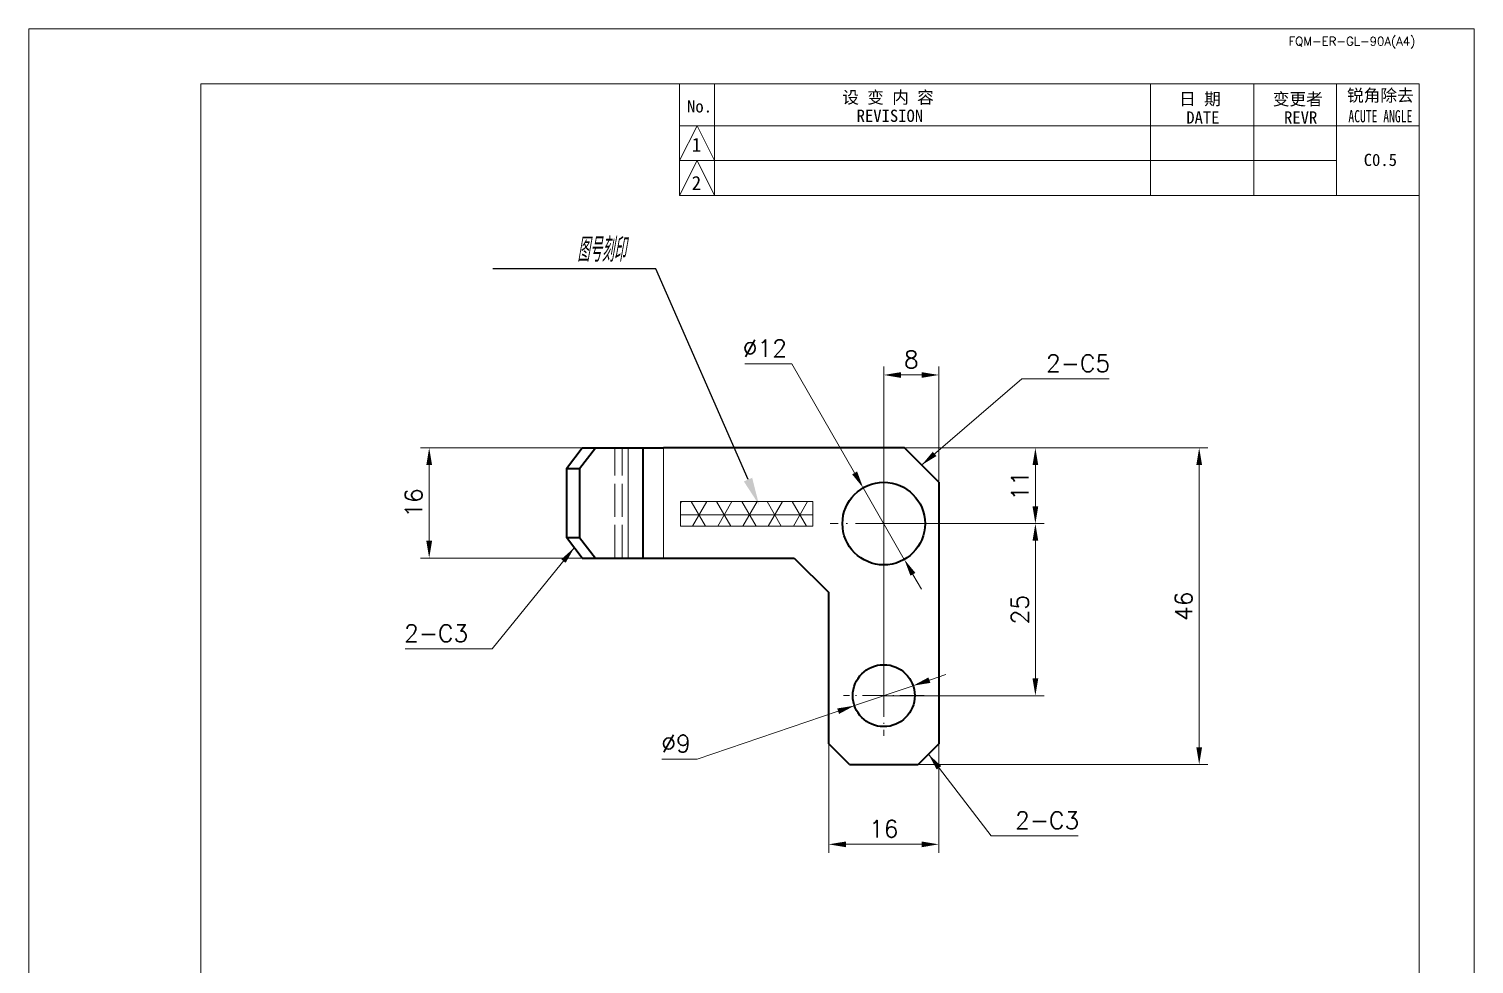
# Model space of a CAD drawing. Header units: millimetres. Extents: x -162325 to -83245, y 277409 to 326486.
# Drawn here: x -162015.4 to -161805.4, y 301369.3 to 301505.2 of the extents above; entities that cross this region are included whole.
import ezdxf
from ezdxf import colors
from ezdxf.entities.mleader import LeaderData, LeaderLine
from ezdxf.enums import TextEntityAlignment as Align
from ezdxf.math import Vec2, Vec3

# ---------------------------------------------------------------- set-up
doc = ezdxf.new("R2010")
doc.units = ezdxf.units.MM
doc.linetypes.add('DASHDOT', pattern=[18.5, 12, -3, 0.5, -3])
doc.linetypes.add('DASHED', pattern=[15, 12, -3])
for name, color, linetype, lineweight in [('A4', 3, 'Continuous', 20), ('图框', 7, 'Continuous', 20), ('尺寸线', 3, 'Continuous', 13)]:
    doc.layers.add(name, color=color, linetype=linetype, lineweight=lineweight)
doc.styles.add('CH-1', font='')
doc.styles.add('MX_NOTE_STANDARD', font='txt.shx', dxfattribs={"bigfont": 'extfont.shx'})
doc.styles.get("Standard").update_dxf_attribs({"font": 'txt', "bigfont": 'gbcbig.shx'})
doc.styles.get('CH-1').set_extended_font_data('SimSun')
doc.dimstyles.new('副本01', dxfattribs={"dimtxt": 2.5, "dimasz": 2.5, "dimexe": 1.25, "dimexo": 0, "dimgap": 1, "dimtad": 1, "dimdsep": 46, "dimtxsty": 'Standard', "dimcen": 1, "dimclrd": 3, "dimclre": 3, "dimclrt": 1, "dimadec": 1, "dimazin": 2, "dimtfac": 1, "dimtmove": 0, "dimatfit": 3, "dimfxl": 0, "dimtolj": 1, "dimlwd": -1, "dimlwe": -1, "dimarcsym": 0})
doc.dimstyles.new('副本01$3', dxfattribs={"dimtxt": 2.5, "dimasz": 2.5, "dimexe": 1.25, "dimexo": 0, "dimgap": 1, "dimtad": 1, "dimtih": 1, "dimtoh": 1, "dimdsep": 46, "dimtxsty": 'Standard', "dimcen": 1, "dimclrd": 3, "dimclre": 3, "dimclrt": 1, "dimadec": 1, "dimazin": 2, "dimtfac": 1, "dimtmove": 0, "dimatfit": 3, "dimfxl": 0, "dimtolj": 1, "dimlwd": -1, "dimlwe": -1, "dimarcsym": 0})

# ---------------------------------------------------------------- blocks, each defined once
blk = doc.blocks.new('*D484')
at = {"layer": 'Defpoints', "color": 0, "transparency": 16777216}
for p in [(-161888.17, 301444.28), (-161886.17, 301398.28), (-161845.33, 301398.28)]:
    blk.add_point(p, dxfattribs=at)
at = {"layer": '尺寸线', "color": 3, "transparency": 16777216}
for p, q in [((-161888.17, 301444.28), (-161844.08, 301444.28)), ((-161845.33, 301441.78), (-161845.33, 301400.78)), ((-161886.17, 301398.28), (-161844.08, 301398.28))]:
    blk.add_line(p, q, dxfattribs=at)
for points in [[(-161845.75, 301441.78), (-161844.91, 301441.78), (-161845.33, 301444.28)], [(-161845.75, 301400.78), (-161844.91, 301400.78), (-161845.33, 301398.28)]]:
    blk.add_solid(points, dxfattribs=at)
at = {"layer": '尺寸线', "color": 1, "transparency": 16777216, "insert": (-161847.58, 301421.28), "char_height": 2.5, "attachment_point": 5, "rotation": 90}
blk.add_mtext('\\A1;46', dxfattribs=at)
blk = doc.blocks.new('*D490')
at = {"layer": 'Defpoints', "color": 0, "transparency": 16777216}
for p in [(-161957.22, 301444.28), (-161930.24, 301444.28), (-161930.68, 301428.28)]:
    blk.add_point(p, dxfattribs=at)
at = {"layer": '尺寸线', "color": 3, "transparency": 16777216}
for p, q in [((-161930.24, 301444.28), (-161958.47, 301444.28)), ((-161957.22, 301430.78), (-161957.22, 301441.78)), ((-161930.68, 301428.28), (-161958.47, 301428.28))]:
    blk.add_line(p, q, dxfattribs=at)
for points in [[(-161957.64, 301441.78), (-161956.8, 301441.78), (-161957.22, 301444.28)], [(-161957.64, 301430.78), (-161956.8, 301430.78), (-161957.22, 301428.28)]]:
    blk.add_solid(points, dxfattribs=at)
at = {"layer": '尺寸线', "color": 1, "transparency": 16777216, "insert": (-161959.47, 301436.28), "char_height": 2.5, "attachment_point": 5, "rotation": 90}
blk.add_mtext('\\A1;16', dxfattribs=at)
blk = doc.blocks.new('*D491')
at = {"layer": 'Defpoints', "color": 0, "transparency": 16777216}
for p in [(-161888.17, 301444.28), (-161869.13, 301444.28), (-161891.17, 301433.28)]:
    blk.add_point(p, dxfattribs=at)
at = {"layer": '尺寸线', "color": 3, "transparency": 16777216}
for p, q in [((-161888.17, 301444.28), (-161867.88, 301444.28)), ((-161869.13, 301435.78), (-161869.13, 301441.78)), ((-161891.17, 301433.28), (-161867.88, 301433.28))]:
    blk.add_line(p, q, dxfattribs=at)
for points in [[(-161869.55, 301441.78), (-161868.72, 301441.78), (-161869.13, 301444.28)], [(-161869.55, 301435.78), (-161868.72, 301435.78), (-161869.13, 301433.28)]]:
    blk.add_solid(points, dxfattribs=at)
at = {"layer": '尺寸线', "color": 1, "transparency": 16777216, "insert": (-161871.38, 301438.78), "char_height": 2.5, "attachment_point": 5, "rotation": 90}
blk.add_mtext('\\A1;11', dxfattribs=at)
blk = doc.blocks.new('*D492')
at = {"layer": 'Defpoints', "color": 0, "transparency": 16777216}
for p in [(-161891.17, 301433.28), (-161891.17, 301408.28), (-161869.13, 301408.28)]:
    blk.add_point(p, dxfattribs=at)
at = {"layer": '尺寸线', "color": 3, "transparency": 16777216}
for p, q in [((-161891.17, 301433.28), (-161867.88, 301433.28)), ((-161869.13, 301430.78), (-161869.13, 301410.78)), ((-161891.17, 301408.28), (-161867.88, 301408.28))]:
    blk.add_line(p, q, dxfattribs=at)
for points in [[(-161869.55, 301430.78), (-161868.72, 301430.78), (-161869.13, 301433.28)], [(-161869.55, 301410.78), (-161868.72, 301410.78), (-161869.13, 301408.28)]]:
    blk.add_solid(points, dxfattribs=at)
at = {"layer": '尺寸线', "color": 1, "transparency": 16777216, "insert": (-161871.38, 301420.78), "char_height": 2.5, "attachment_point": 5, "rotation": 90}
blk.add_mtext('\\A1;25', dxfattribs=at)
blk = doc.blocks.new('*D493')
at = {"layer": 'Defpoints', "color": 0, "transparency": 16777216}
for p in [(-161891.17, 301454.88), (-161883.17, 301439.28), (-161891.17, 301408.28)]:
    blk.add_point(p, dxfattribs=at)
at = {"layer": '尺寸线', "color": 3, "transparency": 16777216}
for p, q in [((-161891.17, 301408.28), (-161891.17, 301456.13)), ((-161883.17, 301439.28), (-161883.17, 301456.13)), ((-161885.67, 301454.88), (-161888.67, 301454.88))]:
    blk.add_line(p, q, dxfattribs=at)
for points in [[(-161888.67, 301455.29), (-161888.67, 301454.46), (-161891.17, 301454.88)], [(-161885.67, 301455.29), (-161885.67, 301454.46), (-161883.17, 301454.88)]]:
    blk.add_solid(points, dxfattribs=at)
at = {"layer": '尺寸线', "color": 1, "transparency": 16777216, "insert": (-161887.17, 301457.13), "char_height": 2.5, "attachment_point": 5}
blk.add_mtext('\\A1;8', dxfattribs=at)
blk = doc.blocks.new('*D494')
at = {"layer": 'Defpoints', "color": 0, "transparency": 16777216}
for p in [(-161886.91, 301409.73), (-161895.43, 301406.83)]:
    blk.add_point(p, dxfattribs=at)
at = {"layer": '尺寸线', "color": 3, "transparency": 16777216}
for p, q in [((-161884.54, 301410.53), (-161882.17, 301411.34)), ((-161886.91, 301409.73), (-161895.43, 301406.83)), ((-161918.27, 301399.07), (-161897.79, 301406.03)), ((-161923.43, 301399.07), (-161918.27, 301399.07))]:
    blk.add_line(p, q, dxfattribs=at)
for points in [[(-161884.67, 301410.93), (-161884.4, 301410.14), (-161886.91, 301409.73)], [(-161897.93, 301406.42), (-161897.66, 301405.63), (-161895.43, 301406.83)]]:
    blk.add_solid(points, dxfattribs=at)
at = {"layer": '尺寸线', "color": 1, "transparency": 16777216, "insert": (-161921.35, 301401.32), "char_height": 2.5, "attachment_point": 5}
blk.add_mtext('\\A1;∅9', dxfattribs=at)
blk = doc.blocks.new('*D495')
at = {"layer": 'Defpoints', "color": 0, "transparency": 16777216}
for p in [(-161894.16, 301438.48), (-161888.18, 301428.08)]:
    blk.add_point(p, dxfattribs=at)
at = {"layer": '尺寸线', "color": 3, "transparency": 16777216}
for p, q in [((-161911.35, 301456.51), (-161904.52, 301456.51)), ((-161904.52, 301456.51), (-161895.4, 301440.65)), ((-161888.18, 301428.08), (-161894.16, 301438.48)), ((-161886.93, 301425.91), (-161885.68, 301423.75))]:
    blk.add_line(p, q, dxfattribs=at)
for points in [[(-161895.04, 301440.86), (-161895.76, 301440.44), (-161894.16, 301438.48)], [(-161886.57, 301426.12), (-161887.29, 301425.71), (-161888.18, 301428.08)]]:
    blk.add_solid(points, dxfattribs=at)
at = {"layer": '尺寸线', "color": 1, "transparency": 16777216, "insert": (-161908.44, 301458.76), "char_height": 2.5, "attachment_point": 5}
blk.add_mtext('\\A1;∅12', dxfattribs=at)
blk = doc.blocks.new('*D496')
at = {"layer": 'Defpoints', "color": 0, "transparency": 16777216}
for p in [(-161899.17, 301401.28), (-161883.17, 301401.28), (-161883.17, 301386.68)]:
    blk.add_point(p, dxfattribs=at)
at = {"layer": '尺寸线', "color": 3, "transparency": 16777216}
for p, q in [((-161899.17, 301401.28), (-161899.17, 301385.43)), ((-161883.17, 301401.28), (-161883.17, 301385.43)), ((-161896.67, 301386.68), (-161885.67, 301386.68))]:
    blk.add_line(p, q, dxfattribs=at)
for points in [[(-161896.67, 301387.09), (-161896.67, 301386.26), (-161899.17, 301386.68)], [(-161885.67, 301387.09), (-161885.67, 301386.26), (-161883.17, 301386.68)]]:
    blk.add_solid(points, dxfattribs=at)
at = {"layer": '尺寸线', "color": 1, "transparency": 16777216, "insert": (-161891.17, 301388.93), "char_height": 2.5, "attachment_point": 5}
blk.add_mtext('\\A1;16', dxfattribs=at)
blk = doc.blocks.new('1比1 竖框')
at = {"layer": '图框'}
for p, q in [((0, 0), (0, 297)), ((0, 297), (210, 297)), ((178, 297), (202, 297)), ((210, 297), (210, 0)), ((25, 289), (202, 289)), ((25, 10), (25, 289)), ((25, 272.79), (25, 289)), ((94.55, 272.79), (94.55, 289)), ((99.62, 289), (99.62, 272.79)), ((163, 289), (163, 272.79)), ((163, 289), (163, 272.79)), ((163, 289), (163, 272.79)), ((163, 289), (163, 272.79)), ((163, 289), (163, 272.79)), ((178, 289), (178, 272.79)), ((178, 289), (178, 272.79)), ((178, 289), (178, 272.79)), ((178, 289), (178, 272.79)), ((178, 289), (178, 272.79)), ((178, 289), (202, 289)), ((178, 289), (202, 289)), ((178, 289), (202, 289)), ((178, 289), (202, 289)), ((202, 289), (178, 289)), ((190, 289), (190, 272.79)), ((190, 289), (190, 272.79)), ((190, 289), (190, 272.79)), ((190, 289), (190, 272.79)), ((190, 289), (190, 272.79)), ((202, 289), (202, 10)), ((94.55, 277.86), (97.09, 282.93)), ((94.55, 282.93), (190, 282.93)), ((94.55, 282.93), (190, 282.93)), ((94.55, 282.93), (190, 282.93)), ((94.55, 282.93), (190, 282.93)), ((97.09, 282.93), (99.62, 277.86)), ((190, 282.93), (202, 282.93)), ((190, 282.93), (202, 282.93)), ((190, 282.93), (202, 282.93)), ((190, 282.93), (202, 282.93)), ((94.55, 272.79), (97.09, 277.86)), ((94.55, 277.86), (190, 277.86)), ((94.55, 277.86), (190, 277.86)), ((94.55, 277.86), (190, 277.86)), ((94.55, 277.86), (190, 277.86)), ((97.09, 277.86), (99.62, 272.79)), ((94.55, 272.79), (202, 272.79)), ((202, 272.79), (94.55, 272.79)), ((94.55, 272.79), (202, 272.79)), ((94.55, 272.79), (202, 272.79))]:
    blk.add_line(p, q, dxfattribs=at)
at = {"layer": '图框', "style": 'CH-1'}
for s, height, p in [('设 变 内 容', 1.775, (124.84, 287.09)), ('日 期', 1.775, (170.17, 286.84)), ('变更者', 1.775, (184.38, 286.84)), ('锐角除去', 1.775, (196.38, 287.37)), ('No.', 1.775, (97.45, 285.73)), ('REVISION', 1.775, (125.11, 284.38)), ('DATE', 1.775, (170.59, 284.13)), ('REVR', 1.775, (184.8, 284.13)), ('1', 2.03, (97, 280.16)), ('C0.5', 1.775, (196.38, 277.97)), ('2', 2.03, (97, 274.61))]:
    blk.add_text(s, height=height, dxfattribs=at).set_placement(p, align=Align.MIDDLE)
at = {"layer": '图框', "style": 'CH-1', "width": 0.7}
blk.add_text('ACUTE ANGLE', height=1.7746, dxfattribs=at).set_placement((196.38, 284.31), align=Align.MIDDLE)
at = {"layer": '图框', "insert": (192.25, 295), "char_height": 1.25, "width": 39, "attachment_point": 5}
blk.add_mtext('{\\Ftxt,@extfont2|c134;FQM-ER-GL-90A(A4)}', dxfattribs=at)

msp = doc.modelspace()

# ---------------------------------------------------------------- hatches: boundary and pattern name
at = {"layer": '尺寸线'}
h = msp.add_hatch(dxfattribs=at)
h.set_pattern_fill('NET3', color=4, angle=360)
h.set_pattern_definition([(360, (-173607.6078, 286610.491), (2e-12, 3.175), []), (60, (-173607.6078, 286610.491), (-2.74963066, 1.5875), []), (120, (-173607.6078, 286610.491), (-2.74963066, -1.5875), [])])
h.paths.add_polyline_path([(-161901.474, 301432.91), (-161901.474, 301436.506), (-161920.694, 301436.506), (-161920.694, 301432.91)])

# ---------------------------------------------------------------- linework, layer by layer
at = {"color": 7, "lineweight": 35}
for p, q in [((-161937.287, 301441.282), (-161934.989, 301444.282)), ((-161935.358, 301441.282), (-161933.061, 301444.282)), ((-161934.989, 301444.282), (-161933.061, 301444.282)), ((-161933.061, 301444.282), (-161928.309, 301444.282)), ((-161928.309, 301444.282), (-161926.166, 301444.282)), ((-161926.166, 301444.282), (-161923.166, 301444.282)), ((-161926.166, 301444.282), (-161926.166, 301428.282)), ((-161888.166, 301444.282), (-161923.166, 301444.282)), ((-161883.166, 301439.282), (-161888.166, 301444.282)), ((-161937.287, 301441.282), (-161935.358, 301441.282)), ((-161937.287, 301441.282), (-161937.287, 301431.282)), ((-161935.358, 301441.282), (-161935.358, 301431.282)), ((-161883.166, 301439.282), (-161883.166, 301401.282)), ((-161937.287, 301431.282), (-161935.358, 301431.282)), ((-161934.989, 301428.282), (-161937.287, 301431.282)), ((-161935.358, 301431.282), (-161933.061, 301428.282)), ((-161934.989, 301428.282), (-161933.061, 301428.282)), ((-161933.061, 301428.282), (-161928.309, 301428.282)), ((-161928.309, 301428.282), (-161926.166, 301428.282)), ((-161926.166, 301428.282), (-161923.166, 301428.282)), ((-161923.166, 301428.282), (-161904.166, 301428.282)), ((-161904.166, 301428.282), (-161899.166, 301423.282)), ((-161899.166, 301401.282), (-161899.166, 301423.282)), ((-161896.166, 301398.282), (-161899.166, 301401.282)), ((-161883.166, 301401.282), (-161886.166, 301398.282)), ((-161896.166, 301398.282), (-161886.166, 301398.282))]:
    msp.add_line(p, q, dxfattribs=at)
at = {"color": 1, "linetype": 'DASHED', "lineweight": 13, "ltscale": 0.4}
for p, q in [((-161930.238, 301428.282), (-161930.238, 301444.282)), ((-161929.166, 301428.282), (-161929.166, 301444.282)), ((-161923.166, 301428.282), (-161923.166, 301444.282))]:
    msp.add_line(p, q, dxfattribs=at)
at = {"color": 7, "lineweight": 13}
for p, q in [((-161928.309, 301444.282), (-161928.309, 301428.282)), ((-161923.166, 301444.282), (-161923.166, 301428.282))]:
    msp.add_line(p, q, dxfattribs=at)
at = {"color": 2, "linetype": 'DASHDOT', "lineweight": 13, "ltscale": 0.389999}
msp.add_line((-161891.166, 301441.081), (-161891.166, 301425.482), dxfattribs=at)
at = {"color": 2, "linetype": 'DASHDOT', "lineweight": 13, "ltscale": 0.38999}
msp.add_line((-161883.366, 301433.282), (-161898.966, 301433.282), dxfattribs=at)
at = {"color": 2, "linetype": 'DASHDOT', "lineweight": 13, "ltscale": 0.2925}
msp.add_line((-161891.166, 301414.132), (-161891.166, 301402.432), dxfattribs=at)
at = {"color": 2, "linetype": 'DASHDOT', "lineweight": 13, "ltscale": 0.292505}
msp.add_line((-161885.316, 301408.282), (-161897.016, 301408.282), dxfattribs=at)
at = {"color": 7, "lineweight": 35}
for centre, radius in [((-161891.166, 301433.282), 6), ((-161891.166, 301408.282), 4.5)]:
    msp.add_circle(centre, radius, dxfattribs=at)
at = {"layer": 'A4'}
msp.add_lwpolyline([(-162015.385, 301505.167), (-161805.385, 301505.167), (-161805.385, 301208.167), (-162015.385, 301208.167)], close=True, dxfattribs=at)
at = {"layer": '尺寸线', "color": 4}
msp.add_lwpolyline([(-161920.694, 301436.506), (-161901.474, 301436.506), (-161901.474, 301432.91), (-161920.694, 301432.91)], close=True, dxfattribs=at)

# ---------------------------------------------------------------- block references
at = {"layer": '图框'}
msp.add_blockref('1比1 竖框', (-162015.385, 301208.167), dxfattribs=at)

# ---------------------------------------------------------------- texts
at = {"layer": '尺寸线', "color": 1, "char_height": 2.5, "style": 'MX_NOTE_STANDARD'}
for s, insert, attachment_point in [('2-C5', (-161867.59, 301455.331), 7), ('2-C3', (-161951.546, 301416.095), 9), ('2-C3', (-161872.081, 301388.911), 7)]:
    msp.add_mtext(s, dxfattribs=dict(at, insert=insert, attachment_point=attachment_point))

# ---------------------------------------------------------------- dimensions: what is measured, and where the dimension line sits
at = {"layer": '尺寸线'}
for p1, p2, picture, middle in [((-161888.175, 301428.08), (-161894.157, 301438.483), '*D495', (-161908.438, 301456.508)), ((-161886.905, 301409.729), (-161895.427, 301406.834), '*D494', (-161921.351, 301399.072))]:
    dim = msp.add_diameter_dim_2p(p1=p1, p2=p2, dimstyle='副本01$3', dxfattribs=at)
    dim.commit()
    dim.dimension.update_dxf_attribs({"geometry": picture, "text_midpoint": middle, "dimtype": 163})
for base, p1, p2, picture, middle in [((-161891.166, 301454.875), (-161883.166, 301439.282), (-161891.166, 301408.282), '*D493', (-161887.166, 301457.125)), ((-161883.166, 301386.677), (-161899.166, 301401.282), (-161883.166, 301401.282), '*D496', (-161891.166, 301388.927))]:
    dim = msp.add_linear_dim(base=base, p1=p1, p2=p2, dimstyle='副本01', dxfattribs=at)
    dim.commit()
    dim.dimension.update_dxf_attribs({"geometry": picture, "text_midpoint": middle})
for base, p1, p2, picture, middle in [((-161957.221, 301444.282), (-161930.685, 301428.282), (-161930.238, 301444.282), '*D490', (-161959.471, 301436.282)), ((-161869.134, 301444.282), (-161891.166, 301433.282), (-161888.166, 301444.282), '*D491', (-161871.384, 301438.782)), ((-161845.33, 301398.282), (-161888.166, 301444.282), (-161886.166, 301398.282), '*D484', (-161847.58, 301421.282)), ((-161869.134, 301408.282), (-161891.166, 301433.282), (-161891.166, 301408.282), '*D492', (-161871.384, 301420.782))]:
    dim = msp.add_linear_dim(base=base, p1=p1, p2=p2, angle=90, dimstyle='副本01', dxfattribs=at)
    dim.commit()
    dim.dimension.update_dxf_attribs({"geometry": picture, "text_midpoint": middle})

# ---------------------------------------------------------------- leaders
at = {"layer": '尺寸线', "annotation_type": 0, "has_hookline": 1, "text_width": 9.167}
for points, hookline_direction in [([(-161885.666, 301441.782), (-161871.09, 301454.331), (-161868.59, 301454.331)], 0), ([(-161936.138, 301429.782), (-161948.046, 301415.095), (-161950.546, 301415.095)], 1), ([(-161884.666, 301399.782), (-161875.581, 301387.911), (-161873.081, 301387.911)], 0)]:
    msp.add_leader(points, dimstyle='副本01', override={"dimgap": 1, "dimtad": 1}, dxfattribs=dict(at, hookline_direction=hookline_direction))
at = {"layer": '尺寸线'}
ml = msp.add_multileader_mtext('Standard', dxfattribs=at)
ml.set_content('\\A1;{\\Q10;\\W0.7;\\C4;图号刻印}', color=256)
ml.set_leader_properties()
ml.build(insert=Vec2(0, 0))
ml.multileader.update_dxf_attribs({"text_right_attachment_type": 6, "dogleg_length": 0.36})
ctx = ml.context
ctx.base_point, ctx.char_height, ctx.plane_origin = Vec3(-161937.681, 301472.208), 3.5, Vec3(-161890.211, 301407.597)
ctx.right_attachment, ctx.text_align_type = 6, 2
notes = []
notes.append((ctx, [(0, (1, 1, 0), (-161924.298, 301470.304), (-1, 0), 2.36, [(0, [(-161909.286, 301436.007)], 0, [])])]))
ctx.mtext.insert, ctx.mtext.alignment, ctx.mtext.flow_direction = Vec3(-161928.658, 301474.821), 3, 5
for ctx, leaders in notes:
    for number, flags, end, landing, length, lines in leaders:
        leader = LeaderData()
        leader.index, (leader.has_last_leader_line, leader.has_dogleg_vector, leader.attachment_direction) = number, flags
        leader.last_leader_point, leader.dogleg_vector, leader.dogleg_length = Vec3(end), Vec3(landing), length
        for number, points, colour, breaks in lines:
            line = LeaderLine()
            line.index, line.vertices, line.color, line.breaks = number, Vec3.list(points), colors.encode_raw_color(colour), breaks
            leader.lines.append(line)
        ctx.leaders.append(leader)

doc.saveas('drawing.dxf')
